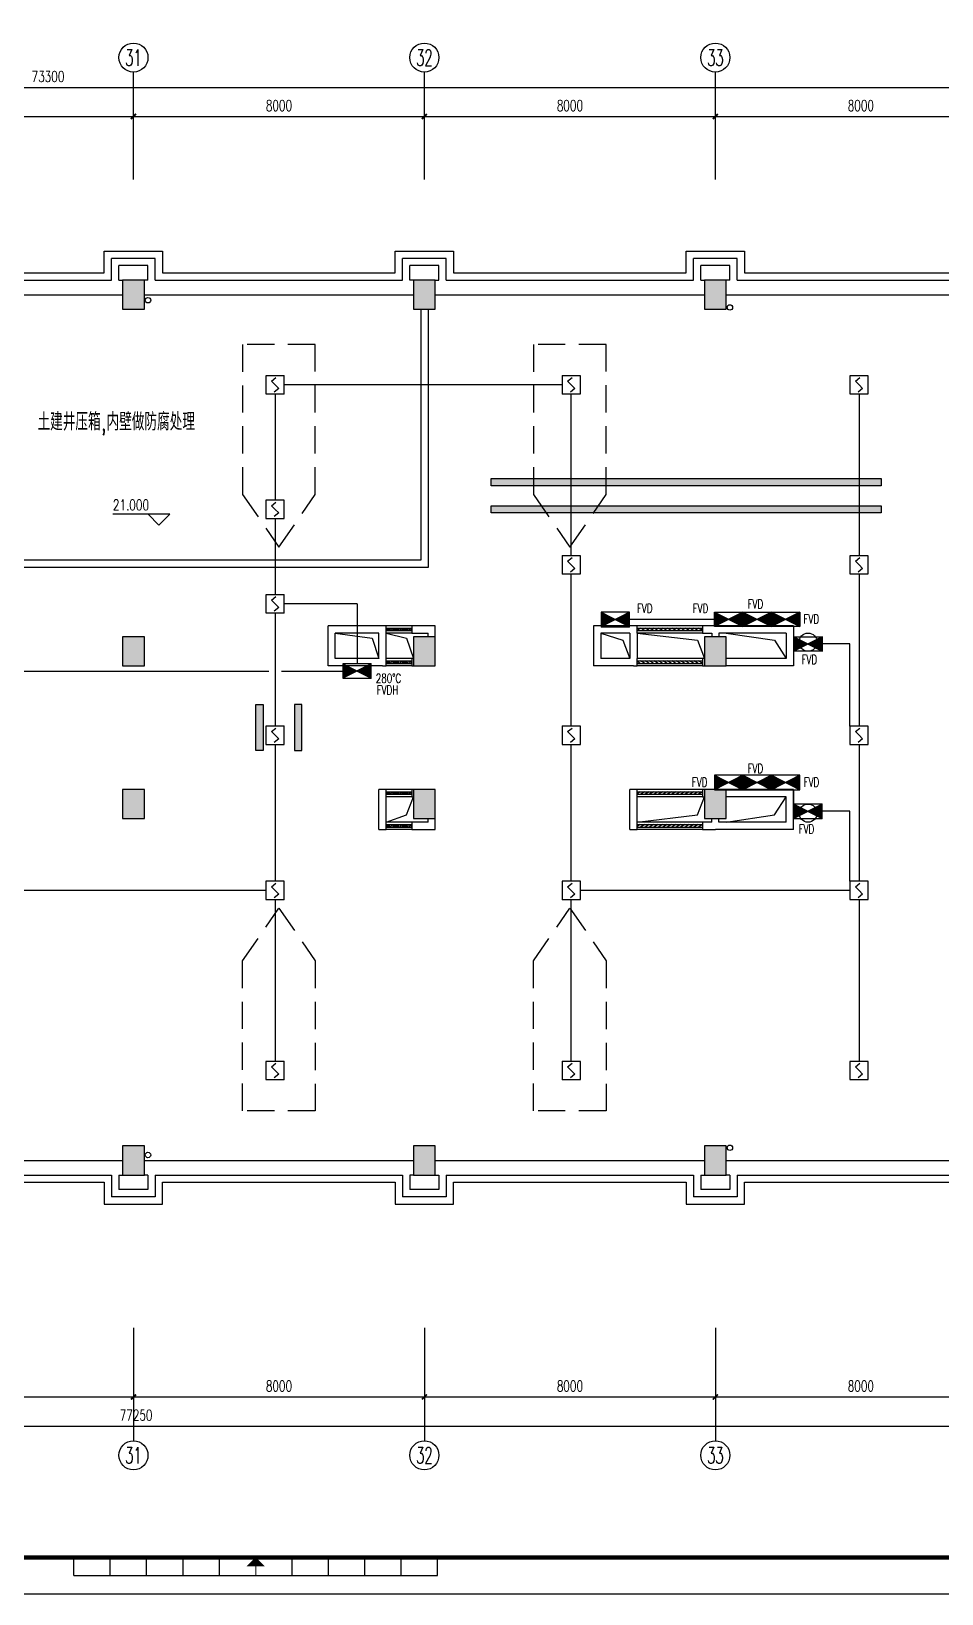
# Model space of a CAD drawing. Extents: x 190999 to 918899, y -200814 to 215286.
# Drawn here: x 482075 to 507110, y -96414 to -53460 of the extents above; entities that cross this region are included whole.
import ezdxf
from ezdxf.enums import TextEntityAlignment as Align

# ---------------------------------------------------------------- set-up
doc = ezdxf.new("R2010")
doc.units = 0
doc.header["$LTSCALE"] = 1000
doc.header["$MEASUREMENT"] = 0
doc.linetypes.add('HIDDEN', pattern=[0.375, 0.25, -0.125])
doc.layers.get('Defpoints').update_dxf_attribs({"color": 1})
for name, color, linetype in [('00-EQUIP', 3, 'Continuous'), ('00-WIRE-4', 6, 'Continuous'), ('A-卫生间', 250, 'Continuous'), ('A-墙线', 2, 'Continuous'), ('A-外包装修', 250, 'Continuous'), ('AXIS', 3, 'Continuous'), ('AXIS_TEXT', 7, 'Continuous'), ('COLUMN', 2, 'Continuous'), ('DIM_ELEV', 3, 'Continuous'), ('PUB_HATCH', 250, 'Continuous'), ('PUB_TEXT', 7, 'Continuous'), ('WALL', 2, 'Continuous'), ('WINDOW', 177, 'Continuous'), ('图框', 189, 'Continuous'), ('房间名称', 7, 'Continuous'), ('暖通-风-说明', 3, 'Continuous'), ('洞口线', 165, 'Continuous'), ('看线1', 7, 'Continuous'), ('雨水管', 151, 'Continuous')]:
    doc.layers.add(name, color=color, linetype=linetype)
doc.styles.add('_TCH_AXIS', font='COMPLEX', dxfattribs={"bigfont": 'GBCBIG'})
doc.styles.add('_TCH_DIM', font='SIMPLEX', dxfattribs={"bigfont": 'GBCBIG'})
doc.styles.add('COMPLEX', font='COMPLEX')
doc.styles.add('DIM_FONT', font='SIMPLEX', dxfattribs={"width": 0.7, "bigfont": 'GBCBIG'})
doc.styles.add('HZ-ZGBZ', font='romanc.shx', dxfattribs={"width": 0.65})
doc.styles.get("Standard").update_dxf_attribs({"font": 'simhei.ttf'})
doc.styles.add('XXK', font='romans.shx', dxfattribs={"width": 0.75, "bigfont": 'hzf.shx'})
doc.linetypes.add('4INE', pattern='A,1,-0.15,["4",XXK,S=0.3,R=0,X=-0.1,Y=-0.1],-0.25', length=1.4)
doc.dimstyles.new('DIMN', dxfattribs={"dimtxt": 300, "dimasz": 100, "dimexe": 250, "dimexo": 300, "dimgap": 150, "dimtad": 1, "dimdec": 0, "dimzin": 0, "dimdsep": 46, "dimtxsty": 'DIM_FONT', "dimblk": 'ARCHTICK', "dimcen": 0.09, "dimclrt": 7, "dimazin": 2, "dimtfac": 1, "dimtdec": 0, "dimtix": 1, "dimtmove": 2, "dimatfit": 3, "dimfxl": 0, "dimtolj": 1, "dimtzin": 0, "dimarcsym": 0})

# ---------------------------------------------------------------- blocks, each defined once
blk = doc.blocks.new('TJAD_TK_A0')
at = {"layer": '图框'}
for p, q in [((1517.5, -436.65), (1517.5, -431.65)), ((1527.5, -436.65), (1527.5, -431.65)), ((1537.5, -436.65), (1537.5, -431.65)), ((1547.5, -436.65), (1547.5, -431.65)), ((1557.5, -436.65), (1557.5, -431.65)), ((1577.5, -436.65), (1577.5, -431.65)), ((1587.5, -436.65), (1587.5, -431.65)), ((1597.5, -436.65), (1597.5, -431.65)), ((1607.5, -436.65), (1607.5, -431.65)), ((1617.5, -436.65), (1617.5, -431.65)), ((1517.5, -436.65), (1617.5, -436.65)), ((973, -441.7), (2162, -441.7))]:
    blk.add_line(p, q, dxfattribs=at)
at = {"layer": '图框', "const_width": 1.2}
blk.add_lwpolyline([(2152, -431.7), (2152, 389.3), (998, 389.3), (998, -431.7)], close=True, dxfattribs=at)
at = {"layer": '图框', "const_width": 0.3}
blk.add_lwpolyline([(1567.5, -434.15), (1567.5, -436.65)], dxfattribs=at)
at = {"layer": '图框'}
blk.add_solid([(1570, -434.15), (1565, -434.15), (1567.5, -431.65)], dxfattribs=at)
blk = doc.blocks.new('_ArchTick')
at = {"const_width": 0.5}
blk.add_lwpolyline([(-0.7, -0.7), (0.7, 0.7)], dxfattribs=at)
blk = doc.blocks.new('*D1601')
at = {"layer": 'AXIS', "color": 0, "lineweight": -2}
for p, q in [((500885, -89404), (500885, -91254)), ((508885, -89404), (508885, -91254)), ((500885, -91004), (508885, -91004))]:
    blk.add_line(p, q, dxfattribs=at)
at = {"layer": 'Defpoints', "color": 0}
for p in [(500885, -89104), (508885, -89104), (508885, -91004)]:
    blk.add_point(p, dxfattribs=at)
at = {"layer": 'AXIS', "color": 0, "lineweight": -2, "xscale": 100, "yscale": 100, "zscale": 100, "rotation": 180}
blk.add_blockref('_ArchTick', (500885, -91004), dxfattribs=at)
at = {"layer": 'AXIS', "color": 0, "lineweight": -2, "xscale": 100, "yscale": 100, "zscale": 100}
blk.add_blockref('_ArchTick', (508885, -91004), dxfattribs=at)
at = {"layer": 'AXIS', "color": 7, "insert": (504885, -90704), "char_height": 300, "attachment_point": 5, "style": 'DIM_FONT'}
blk.add_mtext('\\A1;8000', dxfattribs=at)
blk = doc.blocks.new('*D1602')
at = {"layer": 'AXIS', "color": 0, "lineweight": -2}
for p, q in [((492885, -89404), (492885, -91254)), ((500885, -89404), (500885, -91254)), ((492885, -91004), (500885, -91004))]:
    blk.add_line(p, q, dxfattribs=at)
at = {"layer": 'Defpoints', "color": 0}
for p in [(492885, -89104), (500885, -89104), (500885, -91004)]:
    blk.add_point(p, dxfattribs=at)
at = {"layer": 'AXIS', "color": 0, "lineweight": -2, "xscale": 100, "yscale": 100, "zscale": 100, "rotation": 180}
blk.add_blockref('_ArchTick', (492885, -91004), dxfattribs=at)
at = {"layer": 'AXIS', "color": 0, "lineweight": -2, "xscale": 100, "yscale": 100, "zscale": 100}
blk.add_blockref('_ArchTick', (500885, -91004), dxfattribs=at)
at = {"layer": 'AXIS', "color": 7, "insert": (496885, -90704), "char_height": 300, "attachment_point": 5, "style": 'DIM_FONT'}
blk.add_mtext('\\A1;8000', dxfattribs=at)
blk = doc.blocks.new('*D1603')
at = {"layer": 'AXIS', "color": 0, "lineweight": -2}
for p, q in [((484885, -89404), (484885, -91254)), ((492885, -89404), (492885, -91254)), ((484885, -91004), (492885, -91004))]:
    blk.add_line(p, q, dxfattribs=at)
at = {"layer": 'Defpoints', "color": 0}
for p in [(484885, -89104), (492885, -89104), (492885, -91004)]:
    blk.add_point(p, dxfattribs=at)
at = {"layer": 'AXIS', "color": 0, "lineweight": -2, "xscale": 100, "yscale": 100, "zscale": 100, "rotation": 180}
blk.add_blockref('_ArchTick', (484885, -91004), dxfattribs=at)
at = {"layer": 'AXIS', "color": 0, "lineweight": -2, "xscale": 100, "yscale": 100, "zscale": 100}
blk.add_blockref('_ArchTick', (492885, -91004), dxfattribs=at)
at = {"layer": 'AXIS', "color": 7, "insert": (488885, -90704), "char_height": 300, "attachment_point": 5, "style": 'DIM_FONT'}
blk.add_mtext('\\A1;8000', dxfattribs=at)
blk = doc.blocks.new('*D1604')
at = {"layer": 'AXIS', "color": 0, "lineweight": -2}
for p, q in [((476885, -89404), (476885, -91254)), ((484885, -89404), (484885, -91254)), ((476885, -91004), (484885, -91004))]:
    blk.add_line(p, q, dxfattribs=at)
at = {"layer": 'Defpoints', "color": 0}
for p in [(476885, -89104), (484885, -89104), (484885, -91004)]:
    blk.add_point(p, dxfattribs=at)
at = {"layer": 'AXIS', "color": 0, "lineweight": -2, "xscale": 100, "yscale": 100, "zscale": 100, "rotation": 180}
blk.add_blockref('_ArchTick', (476885, -91004), dxfattribs=at)
at = {"layer": 'AXIS', "color": 0, "lineweight": -2, "xscale": 100, "yscale": 100, "zscale": 100}
blk.add_blockref('_ArchTick', (484885, -91004), dxfattribs=at)
at = {"layer": 'AXIS', "color": 7, "insert": (480885, -90704), "char_height": 300, "attachment_point": 5, "style": 'DIM_FONT'}
blk.add_mtext('\\A1;8000', dxfattribs=at)
blk = doc.blocks.new('*D1610')
at = {"layer": 'AXIS', "color": 0, "lineweight": -2}
for p, q in [((446335, -89404), (446335, -92054)), ((523584, -89404), (523584, -92054)), ((446335, -91804), (523584, -91804))]:
    blk.add_line(p, q, dxfattribs=at)
at = {"layer": 'Defpoints', "color": 0}
for p in [(446335, -89104), (523584, -89104), (523584, -91804)]:
    blk.add_point(p, dxfattribs=at)
at = {"layer": 'AXIS', "color": 0, "lineweight": -2, "xscale": 100, "yscale": 100, "zscale": 100, "rotation": 180}
blk.add_blockref('_ArchTick', (446335, -91804), dxfattribs=at)
at = {"layer": 'AXIS', "color": 0, "lineweight": -2, "xscale": 100, "yscale": 100, "zscale": 100}
blk.add_blockref('_ArchTick', (523584, -91804), dxfattribs=at)
at = {"layer": 'AXIS', "color": 7, "insert": (484959, -91504), "char_height": 300, "attachment_point": 5, "style": 'DIM_FONT'}
blk.add_mtext('\\A1;77250', dxfattribs=at)
blk = doc.blocks.new('*D1617')
at = {"layer": 'AXIS', "color": 0, "lineweight": -2}
for p, q in [((500885, -57204), (500885, -55554)), ((500885, -55804), (508885, -55804)), ((508885, -57204), (508885, -55554))]:
    blk.add_line(p, q, dxfattribs=at)
at = {"layer": 'Defpoints', "color": 0}
for p in [(508885, -55804), (500885, -57504), (508885, -57504)]:
    blk.add_point(p, dxfattribs=at)
at = {"layer": 'AXIS', "color": 0, "lineweight": -2, "xscale": 100, "yscale": 100, "zscale": 100, "rotation": 180}
blk.add_blockref('_ArchTick', (500885, -55804), dxfattribs=at)
at = {"layer": 'AXIS', "color": 0, "lineweight": -2, "xscale": 100, "yscale": 100, "zscale": 100}
blk.add_blockref('_ArchTick', (508885, -55804), dxfattribs=at)
at = {"layer": 'AXIS', "color": 7, "insert": (504885, -55504), "char_height": 300, "attachment_point": 5, "style": 'DIM_FONT'}
blk.add_mtext('\\A1;8000', dxfattribs=at)
blk = doc.blocks.new('*D1618')
at = {"layer": 'AXIS', "color": 0, "lineweight": -2}
for p, q in [((492885, -57204), (492885, -55554)), ((492885, -55804), (500885, -55804)), ((500885, -57204), (500885, -55554))]:
    blk.add_line(p, q, dxfattribs=at)
at = {"layer": 'Defpoints', "color": 0}
for p in [(500885, -55804), (492885, -57504), (500885, -57504)]:
    blk.add_point(p, dxfattribs=at)
at = {"layer": 'AXIS', "color": 0, "lineweight": -2, "xscale": 100, "yscale": 100, "zscale": 100, "rotation": 180}
blk.add_blockref('_ArchTick', (492885, -55804), dxfattribs=at)
at = {"layer": 'AXIS', "color": 0, "lineweight": -2, "xscale": 100, "yscale": 100, "zscale": 100}
blk.add_blockref('_ArchTick', (500885, -55804), dxfattribs=at)
at = {"layer": 'AXIS', "color": 7, "insert": (496885, -55504), "char_height": 300, "attachment_point": 5, "style": 'DIM_FONT'}
blk.add_mtext('\\A1;8000', dxfattribs=at)
blk = doc.blocks.new('*D1619')
at = {"layer": 'AXIS', "color": 0, "lineweight": -2}
for p, q in [((484885, -57204), (484885, -55554)), ((484885, -55804), (492885, -55804)), ((492885, -57204), (492885, -55554))]:
    blk.add_line(p, q, dxfattribs=at)
at = {"layer": 'Defpoints', "color": 0}
for p in [(492885, -55804), (484885, -57504), (492885, -57504)]:
    blk.add_point(p, dxfattribs=at)
at = {"layer": 'AXIS', "color": 0, "lineweight": -2, "xscale": 100, "yscale": 100, "zscale": 100, "rotation": 180}
blk.add_blockref('_ArchTick', (484885, -55804), dxfattribs=at)
at = {"layer": 'AXIS', "color": 0, "lineweight": -2, "xscale": 100, "yscale": 100, "zscale": 100}
blk.add_blockref('_ArchTick', (492885, -55804), dxfattribs=at)
at = {"layer": 'AXIS', "color": 7, "insert": (488885, -55504), "char_height": 300, "attachment_point": 5, "style": 'DIM_FONT'}
blk.add_mtext('\\A1;8000', dxfattribs=at)
blk = doc.blocks.new('*D1620')
at = {"layer": 'AXIS', "color": 0, "lineweight": -2}
for p, q in [((476885, -57204), (476885, -55554)), ((476885, -55804), (484885, -55804)), ((484885, -57204), (484885, -55554))]:
    blk.add_line(p, q, dxfattribs=at)
at = {"layer": 'Defpoints', "color": 0}
for p in [(484885, -55804), (476885, -57504), (484885, -57504)]:
    blk.add_point(p, dxfattribs=at)
at = {"layer": 'AXIS', "color": 0, "lineweight": -2, "xscale": 100, "yscale": 100, "zscale": 100, "rotation": 180}
blk.add_blockref('_ArchTick', (476885, -55804), dxfattribs=at)
at = {"layer": 'AXIS', "color": 0, "lineweight": -2, "xscale": 100, "yscale": 100, "zscale": 100}
blk.add_blockref('_ArchTick', (484885, -55804), dxfattribs=at)
at = {"layer": 'AXIS', "color": 7, "insert": (480885, -55504), "char_height": 300, "attachment_point": 5, "style": 'DIM_FONT'}
blk.add_mtext('\\A1;8000', dxfattribs=at)
blk = doc.blocks.new('*D1626')
at = {"layer": 'AXIS', "color": 0, "lineweight": -2}
for p, q in [((445885, -57204), (445885, -54754)), ((519185, -57204), (519185, -54754)), ((445885, -55004), (519185, -55004))]:
    blk.add_line(p, q, dxfattribs=at)
at = {"layer": 'Defpoints', "color": 0}
for p in [(519185, -55004), (445885, -57504), (519185, -57504)]:
    blk.add_point(p, dxfattribs=at)
at = {"layer": 'AXIS', "color": 0, "lineweight": -2, "xscale": 100, "yscale": 100, "zscale": 100, "rotation": 180}
blk.add_blockref('_ArchTick', (445885, -55004), dxfattribs=at)
at = {"layer": 'AXIS', "color": 0, "lineweight": -2, "xscale": 100, "yscale": 100, "zscale": 100}
blk.add_blockref('_ArchTick', (519185, -55004), dxfattribs=at)
at = {"layer": 'AXIS', "color": 7, "insert": (482535, -54704), "char_height": 300, "attachment_point": 5, "style": 'DIM_FONT'}
blk.add_mtext('\\A1;73300', dxfattribs=at)
blk = doc.blocks.new('_AXISO')
blk.add_circle((0, 0), 0.5)
at = {"layer": 'AXIS_TEXT', "style": 'COMPLEX', "width": 1.041667}
blk.add_attdef('A', text='', height=0.56, dxfattribs=at).set_placement((-0.25, -0.28), (0.25, -0.28), align=Align.FIT)
blk = doc.blocks.new('$WINLIB2D$00000039')
at = {"color": 0}
for p, q in [((0.5, 0.5), (-0.5, 0.5)), ((-0.5, 0.167), (0.5, 0.167)), ((-0.452, -0.167), (-0.5, 0.084)), ((-0.384, -0.167), (-0.448, 0.167)), ((-0.316, -0.167), (-0.38, 0.167)), ((-0.248, -0.167), (-0.312, 0.167)), ((-0.18, -0.167), (-0.244, 0.167)), ((-0.112, -0.167), (-0.176, 0.167)), ((-0.044, -0.167), (-0.108, 0.167)), ((0.024, -0.167), (-0.04, 0.167)), ((0.092, -0.167), (0.028, 0.167)), ((0.16, -0.167), (0.096, 0.167)), ((0.228, -0.167), (0.164, 0.167)), ((0.296, -0.167), (0.232, 0.167)), ((0.364, -0.167), (0.3, 0.167)), ((0.432, -0.167), (0.368, 0.167)), ((0.5, -0.167), (0.436, 0.167)), ((-0.5, -0.167), (0.5, -0.167)), ((0.5, -0.5), (-0.5, -0.5))]:
    blk.add_line(p, q, dxfattribs=at)
blk = doc.blocks.new('_LINKPT1')
at = {"color": 0}
blk.add_line((0, 0), (0, 0), dxfattribs=at)
blk = doc.blocks.new('6H2KALM6')
for p, q in [((-0.78, 0.4), (0.78, -0.4)), ((0.78, 0.4), (-0.78, -0.4)), ((0.78, 0.4), (-0.78, 0.4)), ((-0.78, 0.4), (-0.78, -0.4)), ((0.78, -0.4), (0.78, 0.4)), ((-0.78, -0.4), (0.78, -0.4))]:
    blk.add_line(p, q)
at = {"const_width": 0.04}
blk.add_lwpolyline([(-0.78, 0.4), (-0.78, -0.4), (0.78, -0.4), (0.78, 0.4)], close=True, dxfattribs=at)
for points in [[(-0.78, 0.4), (0, 0), (-0.78, -0.4)], [(0.78, 0.4), (0, 0), (0.78, -0.4)]]:
    blk.add_solid(points)
at = {"xscale": 0.002, "yscale": 0.002, "zscale": 0.002}
for p in [(-0.78, 0), (0, 0.4), (0.78, 0), (0, -0.4)]:
    blk.add_blockref('_LINKPT1', p, dxfattribs=at)
at = {"flags": 9}
blk.add_attdef('A', (0, 0), '', height=0.00002, dxfattribs=at)
blk = doc.blocks.new('3S1KCGW2')
for p, q in [((0.5, 0.5), (-0.5, 0.5)), ((-0.5, 0.5), (-0.5, -0.5)), ((-0.2, 0.2), (0.05, 0.4)), ((0, 0), (-0.2, 0.2)), ((0, 0), (0.2, -0.2)), ((0.5, -0.5), (0.5, 0.5)), ((-0.5, -0.5), (0.5, -0.5)), ((0.2, -0.2), (-0.05, -0.4))]:
    blk.add_line(p, q)
at = {"const_width": 0.04, "flags": 128}
blk.add_lwpolyline([(-0.5, -0.5), (-0.5, 0.5), (0.5, 0.5), (0.5, -0.5)], close=True, dxfattribs=at)
at = {"xscale": 0.002, "yscale": 0.002, "zscale": 0.002}
for p in [(-0.5, 0), (0, 0.5), (0.5, 0), (0, -0.5)]:
    blk.add_blockref('_LINKPT1', p, dxfattribs=at)
at = {"flags": 9}
blk.add_attdef('A', (0, 0), '', height=0.00002, dxfattribs=at)

msp = doc.modelspace()

# ---------------------------------------------------------------- hatches: boundary and pattern name
at = {"layer": 'PUB_HATCH'}
for points in [[(484584.6, -60303.6), (484584.6, -61103.6), (485184.6, -61103.6), (485184.6, -60303.6)], [(492584.6, -60303.6), (492584.6, -61103.6), (493184.6, -61103.6), (493184.6, -60303.6)], [(500584.6, -60303.6), (500584.6, -61103.6), (501184.6, -61103.6), (501184.6, -60303.6)], [(484584.6, -70103.6), (484584.6, -70903.6), (485184.6, -70903.6), (485184.6, -70103.6)], [(492584.6, -70103.6), (492584.6, -70903.6), (493184.6, -70903.6), (493184.6, -70103.6)], [(500584.6, -70103.6), (500584.6, -70903.6), (501184.6, -70903.6), (501184.6, -70103.6)], [(484584.6, -74303.6), (484584.6, -75103.6), (485184.6, -75103.6), (485184.6, -74303.6)], [(492584.6, -74303.6), (492584.6, -75103.6), (493184.6, -75103.6), (493184.6, -74303.6)], [(500584.6, -74303.6), (500584.6, -75103.6), (501184.6, -75103.6), (501184.6, -74303.6)], [(484584.6, -84103.6), (484584.6, -84903.6), (485184.6, -84903.6), (485184.6, -84103.6)], [(492584.6, -84103.6), (492584.6, -84903.6), (493184.6, -84903.6), (493184.6, -84103.6)], [(500584.6, -84103.6), (500584.6, -84903.6), (501184.6, -84903.6), (501184.6, -84103.6)]]:
    msp.add_hatch(color=256, dxfattribs=at).paths.add_polyline_path(points)
h = msp.add_hatch(color=256, dxfattribs=at)
h.paths.add_polyline_path([(505444.6, -65953.6), (494724.6, -65953.6), (494724.6, -65753.6), (505444.6, -65753.6)])
h.paths.add_polyline_path([(505444.6, -66703.6), (494724.6, -66703.6), (494724.6, -66503.6), (505444.6, -66503.6)])
h.paths.add_polyline_path([(489514.6, -71971.1), (489314.6, -71971.1), (489314.6, -73231.1), (489514.6, -73231.1)])
h.paths.add_polyline_path([(488254.6, -71971.1), (488454.6, -71971.1), (488454.6, -73231.1), (488254.6, -73231.1)])
h.paths.add_polyline_path([(475394.6, -65953.6), (473574.6, -65953.6), (473574.6, -65753.6), (475394.6, -65753.6)])
h.paths.add_polyline_path([(475394.6, -66703.6), (473574.6, -66703.6), (473574.6, -66503.6), (475394.6, -66503.6)])
h.paths.add_polyline_path([(465514.6, -65443.6), (465314.6, -65443.6), (465314.6, -66703.6), (465514.6, -66703.6)])
h.paths.add_polyline_path([(464254.6, -65443.6), (464454.6, -65443.6), (464454.6, -66703.6), (464254.6, -66703.6)])

# ---------------------------------------------------------------- linework, layer by layer
at = {"layer": '00-WIRE-4'}
for p, q in [((488778.6, -63428.6), (488778.6, -66353.4)), ((496673.1, -63178.6), (489028.6, -63178.6)), ((496923.1, -67878.6), (496923.1, -63428.6)), ((504834.6, -63428.6), (504834.6, -67878.6)), ((488778.6, -66853.4), (488778.6, -68952.5)), ((496923.1, -72564.1), (496923.1, -68378.6)), ((504834.6, -68378.6), (504834.6, -72564.1)), ((488778.6, -69452.5), (488778.6, -72564.1)), ((491034.6, -69202.5), (489028.6, -69202.5)), ((491034.6, -69202.5), (491034.6, -70848)), ((500864.6, -69627.2), (498524.6, -69633.3)), ((503044.6, -70103.6), (503044.6, -69827.2)), ((504584.6, -70303.6), (503824.6, -70303.6)), ((504584.6, -72564.1), (504584.6, -70303.6)), ((488778.6, -73064.1), (488778.6, -76828.6)), ((496923.1, -76828.6), (496923.1, -73064.1)), ((504834.6, -73064.1), (504834.6, -76828.6)), ((503044.6, -74703.6), (503044.6, -74312.5)), ((504584.6, -74903.6), (503824.6, -74903.6)), ((504584.6, -76828.6), (504584.6, -74903.6)), ((488528.6, -77078.6), (481014.6, -77078.6)), ((504584.6, -77078.6), (497173.1, -77078.6)), ((488778.6, -77328.6), (488778.6, -81778.6)), ((496923.1, -81778.6), (496923.1, -77328.6)), ((504834.6, -77328.6), (504834.6, -81778.6))]:
    msp.add_line(p, q, dxfattribs=at)
at = {"layer": '00-WIRE-4', "linetype": '4INE'}
for p, q in [((480939.6, -71048), (488603.6, -71048)), ((488953.6, -71048), (490644.6, -71048))]:
    msp.add_line(p, q, dxfattribs=at)
at = {"layer": 'A-卫生间', "linetype": 'HIDDEN', "ltscale": 3}
for points in [[(488884.6, -67642.1), (489884.6, -66190.9), (489884.6, -62069.9), (487884.6, -62069.9), (487884.6, -66190.9)], [(496884.6, -67642.1), (497884.6, -66190.9), (497884.6, -62069.9), (495884.6, -62069.9), (495884.6, -66190.9)], [(488884.6, -77565.1), (489884.6, -79016.4), (489884.6, -83137.3), (487884.6, -83137.3), (487884.6, -79016.4)], [(496884.6, -77565.1), (497884.6, -79016.4), (497884.6, -83137.3), (495884.6, -83137.3), (495884.6, -79016.4)]]:
    msp.add_lwpolyline(points, close=True, dxfattribs=at)
at = {"layer": 'A-墙线'}
for p, q in [((485484.6, -59703.6), (484284.6, -59703.6)), ((484284.6, -60303.6), (484284.6, -59703.6)), ((485484.6, -60303.6), (485484.6, -59703.6)), ((493484.6, -59703.6), (492284.6, -59703.6)), ((492284.6, -60303.6), (492284.6, -59703.6)), ((493484.6, -60303.6), (493484.6, -59703.6)), ((501484.6, -59703.6), (500284.6, -59703.6)), ((500284.6, -60303.6), (500284.6, -59703.6)), ((501484.6, -60303.6), (501484.6, -59703.6)), ((485284.6, -59903.6), (484484.6, -59903.6)), ((484484.6, -60303.6), (484484.6, -59903.6)), ((485284.6, -60303.6), (485284.6, -59903.6)), ((493284.6, -59903.6), (492484.6, -59903.6)), ((492484.6, -60303.6), (492484.6, -59903.6)), ((493284.6, -60303.6), (493284.6, -59903.6)), ((501284.6, -59903.6), (500484.6, -59903.6)), ((500484.6, -60303.6), (500484.6, -59903.6)), ((501284.6, -60303.6), (501284.6, -59903.6)), ((477484.6, -60303.6), (484284.6, -60303.6)), ((484484.6, -60303.6), (484584.6, -60303.6)), ((485284.6, -60303.6), (485184.6, -60303.6)), ((485484.6, -60303.6), (492284.6, -60303.6)), ((492584.6, -60303.6), (492484.6, -60303.6)), ((493184.6, -60303.6), (493284.6, -60303.6)), ((493484.6, -60303.6), (500284.6, -60303.6)), ((500484.6, -60303.6), (500584.6, -60303.6)), ((501284.6, -60303.6), (501184.6, -60303.6)), ((501484.6, -60303.6), (508584.6, -60303.6)), ((477184.6, -60703.6), (484584.6, -60703.6)), ((485184.6, -60703.6), (492584.6, -60703.6)), ((493184.6, -60703.6), (500584.6, -60703.6)), ((501184.6, -60703.6), (508584.6, -60703.6)), ((492784.6, -61103.6), (492784.6, -68003.6)), ((492984.6, -61103.6), (492984.6, -68203.6)), ((492984.6, -68203.6), (476784.6, -68203.6)), ((492784.6, -68003.6), (476984.6, -68003.6)), ((477184.6, -84503.6), (484584.6, -84503.6)), ((485184.6, -84503.6), (492584.6, -84503.6)), ((493184.6, -84503.6), (500584.6, -84503.6)), ((501184.6, -84503.6), (508584.6, -84503.6)), ((477484.6, -84903.6), (484284.6, -84903.6)), ((484284.6, -84903.6), (484284.6, -85503.6)), ((484484.6, -84903.6), (484584.6, -84903.6)), ((484484.6, -84903.6), (484484.6, -85303.6)), ((485284.6, -84903.6), (485184.6, -84903.6)), ((485284.6, -84903.6), (485284.6, -85303.6)), ((485484.6, -84903.6), (492284.6, -84903.6)), ((485484.6, -84903.6), (485484.6, -85503.6)), ((492284.6, -84903.6), (492284.6, -85503.6)), ((492584.6, -84903.6), (492484.6, -84903.6)), ((492484.6, -84903.6), (492484.6, -85303.6)), ((493184.6, -84903.6), (493284.6, -84903.6)), ((493284.6, -84903.6), (493284.6, -85303.6)), ((493484.6, -84903.6), (500284.6, -84903.6)), ((493484.6, -84903.6), (493484.6, -85503.6)), ((500284.6, -84903.6), (500284.6, -85503.6)), ((500484.6, -84903.6), (500584.6, -84903.6)), ((500484.6, -84903.6), (500484.6, -85303.6)), ((501284.6, -84903.6), (501184.6, -84903.6)), ((501284.6, -84903.6), (501284.6, -85303.6)), ((501484.6, -84903.6), (508284.6, -84903.6)), ((501484.6, -84903.6), (501484.6, -85503.6)), ((485284.6, -85303.6), (484484.6, -85303.6)), ((493284.6, -85303.6), (492484.6, -85303.6)), ((501284.6, -85303.6), (500484.6, -85303.6)), ((485484.6, -85503.6), (484284.6, -85503.6)), ((493484.6, -85503.6), (492284.6, -85503.6)), ((501484.6, -85503.6), (500284.6, -85503.6))]:
    msp.add_line(p, q, dxfattribs=at)
at = {"layer": 'A-外包装修'}
for points in [[(477684.6, -60103.6), (484084.6, -60103.6), (484084.6, -59503.6), (485684.6, -59503.6), (485684.6, -60103.6), (492084.6, -60103.6), (492084.6, -59503.6), (493684.6, -59503.6), (493684.6, -60103.6), (500084.6, -60103.6), (500084.6, -59503.6), (501684.6, -59503.6), (501684.6, -60103.6), (508083.9, -60103.6)], [(477684.6, -85103.6), (484084.6, -85103.6), (484084.6, -85703.6), (485684.6, -85703.6), (485684.6, -85103.6), (492084.6, -85103.6), (492084.6, -85703.6), (493684.6, -85703.6), (493684.6, -85103.6), (500084.6, -85103.6), (500084.6, -85703.6), (501684.6, -85703.6), (501684.6, -85103.6), (508084.6, -85103.6)]]:
    msp.add_lwpolyline(points, dxfattribs=at)
at = {"layer": 'AXIS'}
for p, q in [((484884.6, -57533.6), (484884.6, -54584.5)), ((492884.6, -57533.6), (492884.6, -54584.5)), ((500884.6, -57533.6), (500884.6, -54584.5)), ((484884.6, -89103.6), (484884.6, -92207.3)), ((492884.6, -89103.6), (492884.6, -92207.3)), ((500884.6, -89103.6), (500884.6, -92207.3))]:
    msp.add_line(p, q, dxfattribs=at)
at = {"layer": 'COLUMN'}
for p, q in [((484584.6, -60303.6), (484584.6, -61103.6)), ((485184.6, -60303.6), (484584.6, -60303.6)), ((485184.6, -61103.6), (485184.6, -60303.6)), ((492584.6, -60303.6), (492584.6, -61103.6)), ((493184.6, -60303.6), (492584.6, -60303.6)), ((493184.6, -61103.6), (493184.6, -60303.6)), ((500584.6, -60303.6), (500584.6, -61103.6)), ((501184.6, -60303.6), (500584.6, -60303.6)), ((501184.6, -61103.6), (501184.6, -60303.6)), ((484584.6, -61103.6), (485184.6, -61103.6)), ((492584.6, -61103.6), (493184.6, -61103.6)), ((500584.6, -61103.6), (501184.6, -61103.6)), ((484584.6, -70103.6), (484584.6, -70903.6)), ((485184.6, -70103.6), (484584.6, -70103.6)), ((485184.6, -70903.6), (485184.6, -70103.6)), ((492584.6, -70103.6), (492584.6, -70903.6)), ((493184.6, -70103.6), (492584.6, -70103.6)), ((493184.6, -70903.6), (493184.6, -70103.6)), ((500584.6, -70103.6), (500584.6, -70903.6)), ((501184.6, -70103.6), (500584.6, -70103.6)), ((501184.6, -70903.6), (501184.6, -70103.6)), ((484584.6, -70903.6), (485184.6, -70903.6)), ((492584.6, -70903.6), (493184.6, -70903.6)), ((500584.6, -70903.6), (501184.6, -70903.6)), ((484584.6, -74303.6), (484584.6, -75103.6)), ((485184.6, -74303.6), (484584.6, -74303.6)), ((485184.6, -75103.6), (485184.6, -74303.6)), ((492584.6, -74303.6), (492584.6, -75103.6)), ((493184.6, -74303.6), (492584.6, -74303.6)), ((493184.6, -75103.6), (493184.6, -74303.6)), ((500584.6, -74303.6), (500584.6, -75103.6)), ((501184.6, -74303.6), (500584.6, -74303.6)), ((501184.6, -75103.6), (501184.6, -74303.6)), ((484584.6, -75103.6), (485184.6, -75103.6)), ((492584.6, -75103.6), (493184.6, -75103.6)), ((500584.6, -75103.6), (501184.6, -75103.6)), ((484584.6, -84103.6), (484584.6, -84903.6)), ((485184.6, -84103.6), (484584.6, -84103.6)), ((485184.6, -84903.6), (485184.6, -84103.6)), ((492584.6, -84103.6), (492584.6, -84903.6)), ((493184.6, -84103.6), (492584.6, -84103.6)), ((493184.6, -84903.6), (493184.6, -84103.6)), ((500584.6, -84103.6), (500584.6, -84903.6)), ((501184.6, -84103.6), (500584.6, -84103.6)), ((501184.6, -84903.6), (501184.6, -84103.6)), ((484584.6, -84903.6), (485184.6, -84903.6)), ((492584.6, -84903.6), (493184.6, -84903.6)), ((500584.6, -84903.6), (501184.6, -84903.6))]:
    msp.add_line(p, q, dxfattribs=at)
at = {"layer": 'DIM_ELEV'}
for p, q in [((485887.3, -66735.1), (484322.3, -66735.1)), ((485587.3, -67035.1), (485287.3, -66735.1)), ((485587.3, -67035.1), (485887.3, -66735.1))]:
    msp.add_line(p, q, dxfattribs=at)
at = {"layer": 'WALL'}
for p, q in [((490235.7, -70903.5), (490235.7, -69803.6)), ((491735.7, -69803.6), (490235.7, -69803.6)), ((490435.7, -70703.5), (490435.7, -70003.6)), ((491635.7, -70003.6), (490435.7, -70003.6)), ((491635.7, -70703.5), (491635.7, -70003.6)), ((491835.7, -69803.6), (491735.7, -69803.6)), ((491835.7, -70003.6), (491835.7, -69803.6)), ((491835.7, -70703.5), (491835.7, -70003.6)), ((493184.6, -69803.6), (492535.7, -69803.6)), ((492535.7, -69803.6), (492535.7, -70003.6)), ((492535.7, -70003.6), (492984.6, -70003.6)), ((492984.6, -70103.6), (492984.6, -70003.6)), ((493184.6, -70103.6), (493184.6, -69803.6)), ((497534.6, -69803.6), (497534.6, -70903.6)), ((498634.6, -69803.6), (497534.6, -69803.6)), ((497734.6, -70003.6), (497734.6, -70703.6)), ((498534.6, -70003.6), (497734.6, -70003.6)), ((498534.6, -70003.6), (498534.6, -70703.6)), ((498734.6, -69803.6), (498634.6, -69803.6)), ((498734.6, -70003.6), (498734.6, -69803.6)), ((498734.6, -70003.6), (498734.6, -70703.6)), ((500884.6, -69803.6), (500534.6, -69803.6)), ((500534.6, -69803.6), (500534.6, -70003.6)), ((500534.6, -70003.6), (500784.6, -70003.6)), ((500784.6, -70003.6), (500784.6, -70103.6)), ((503034.6, -69803.6), (500884.6, -69803.6)), ((502834.6, -70003.6), (500984.6, -70003.6)), ((500984.6, -70003.6), (500984.6, -70103.6)), ((502834.6, -70003.6), (502834.6, -70703.6)), ((503034.6, -69803.6), (503034.6, -70903.6)), ((491635.7, -70703.5), (490435.7, -70703.5)), ((491835.7, -70903.5), (491835.7, -70703.5)), ((492584.6, -70703.5), (492535.7, -70703.5)), ((492535.7, -70703.5), (492535.7, -70903.5)), ((498534.6, -70703.6), (497734.6, -70703.6)), ((498734.6, -70903.6), (498734.6, -70703.6)), ((500584.6, -70703.6), (500534.6, -70703.6)), ((500534.6, -70703.6), (500534.6, -70903.6)), ((502834.6, -70703.6), (501184.6, -70703.6)), ((491735.7, -70903.5), (490235.7, -70903.5)), ((491735.7, -70903.5), (491835.7, -70903.5)), ((492535.7, -70903.5), (492584.6, -70903.5)), ((498634.6, -70903.6), (497534.6, -70903.6)), ((498634.6, -70903.6), (498734.6, -70903.6)), ((500534.6, -70903.6), (500584.6, -70903.6)), ((503034.6, -70903.6), (501184.6, -70903.6)), ((491835.7, -74303.6), (491635.7, -74303.6)), ((491635.7, -75403.5), (491635.7, -74303.6)), ((491835.7, -74503.6), (491835.7, -74303.6)), ((492584.6, -74303.6), (492535.7, -74303.6)), ((492535.7, -74303.6), (492535.7, -74503.6)), ((498734.6, -74303.6), (498534.6, -74303.6)), ((498534.6, -75403.6), (498534.6, -74303.6)), ((498734.6, -74503.6), (498734.6, -74303.6)), ((500584.6, -74303.6), (500534.6, -74303.6)), ((500534.6, -74303.6), (500534.6, -74503.6)), ((503034.6, -74303.6), (501184.6, -74303.6)), ((503034.6, -75403.6), (503034.6, -74303.6)), ((491835.7, -75203.5), (491835.7, -74503.6)), ((492535.7, -74503.6), (492584.6, -74503.6)), ((498734.6, -75203.6), (498734.6, -74503.6)), ((500534.6, -74503.6), (500584.6, -74503.6)), ((502834.6, -74503.6), (501184.6, -74503.6)), ((502834.6, -75203.6), (502834.6, -74503.6)), ((492984.6, -75203.5), (492984.6, -75103.6)), ((493184.6, -75403.5), (493184.6, -75103.6)), ((500784.6, -75203.6), (500784.6, -75103.6)), ((500984.6, -75203.6), (500984.6, -75103.6)), ((491635.7, -75403.5), (491835.7, -75403.5)), ((491835.7, -75403.5), (491835.7, -75203.5)), ((492984.6, -75203.5), (492535.7, -75203.5)), ((492535.7, -75203.5), (492535.7, -75403.5)), ((492535.7, -75403.5), (493184.6, -75403.5)), ((498534.6, -75403.6), (498734.6, -75403.6)), ((498734.6, -75403.6), (498734.6, -75203.6)), ((500784.6, -75203.6), (500534.6, -75203.6)), ((500534.6, -75203.6), (500534.6, -75403.6)), ((500534.6, -75403.6), (500884.6, -75403.6)), ((503034.6, -75403.6), (500884.6, -75403.6)), ((502834.6, -75203.6), (500984.6, -75203.6))]:
    msp.add_line(p, q, dxfattribs=at)
at = {"layer": '洞口线'}
for points in [[(490435.7, -70003.6), (491445.2, -70143.2), (491635.7, -70703.5)], [(491835.7, -70003.6), (492394.1, -70143.2), (492584.6, -70703.5)], [(497734.6, -70003.6), (498344.1, -70202.1), (498534.6, -70703.6)], [(498734.6, -70003.6), (500394.1, -70202.1), (500584.6, -70703.6)], [(501184.6, -70003.6), (502512.4, -70202.1), (502834.6, -70703.6)], [(491835.7, -75203.5), (492394.1, -75005.1), (492584.6, -74503.6)], [(498734.6, -75203.6), (500394.1, -75005.1), (500584.6, -74503.6)], [(501184.6, -75203.6), (502512.4, -75005.1), (502834.6, -74503.6)]]:
    msp.add_lwpolyline(points, dxfattribs=at)
at = {"layer": '看线1'}
for points in [[(505444.6, -65953.6), (494724.6, -65953.6), (494724.6, -65753.6), (505444.6, -65753.6)], [(505444.6, -66703.6), (494724.6, -66703.6), (494724.6, -66503.6), (505444.6, -66503.6)], [(488254.6, -71971.1), (488454.6, -71971.1), (488454.6, -73231.1), (488254.6, -73231.1)], [(489514.6, -71971.1), (489314.6, -71971.1), (489314.6, -73231.1), (489514.6, -73231.1)]]:
    msp.add_lwpolyline(points, close=True, dxfattribs=at)
for centre in [(503434.6, -70253.6), (503434.6, -74953.6)]:
    msp.add_circle(centre, 250, dxfattribs=at)
at = {"layer": '雨水管'}
for centre in [(485284.6, -60853.6), (501284.6, -61053.6), (501284.6, -84153.6), (485284.6, -84353.6)]:
    msp.add_circle(centre, 75, dxfattribs=at)

# ---------------------------------------------------------------- block references
at = {"layer": '00-EQUIP', "yscale": 500, "zscale": 500}
for name, p, xscale in [('3S1KCGW2', (488778.6, -63178.6), 500), ('3S1KCGW2', (496923.1, -63178.6), 500), ('3S1KCGW2', (504834.6, -63178.6), 500), ('3S1KCGW2', (488778.6, -66603.4), 500), ('3S1KCGW2', (496923.1, -68128.6), 500), ('3S1KCGW2', (504834.6, -68128.6), 500), ('3S1KCGW2', (488778.6, -69202.5), 500), ('6H2KALM6', (498134.6, -69633.3), 500), ('6H2KALM6', (501254.6, -69627.2), -500), ('6H2KALM6', (502034.6, -69627.2), -500), ('6H2KALM6', (502034.6, -69627.2), -500), ('6H2KALM6', (502814.6, -69627.2), -500), ('6H2KALM6', (503434.6, -70303.6), -500), ('6H2KALM6', (491034.6, -71048), 500), ('6H2KALM6', (501254.6, -74112.5), 500), ('6H2KALM6', (502034.6, -74112.5), 500), ('6H2KALM6', (502814.6, -74112.5), 500), ('6H2KALM6', (503434.6, -74903.6), 500), ('6H2KALM6', (503434.6, -74903.6), 500)]:
    msp.add_blockref(name, p, dxfattribs=dict(at, xscale=xscale))
at = {"layer": '00-EQUIP', "xscale": 500, "yscale": 500, "zscale": 500, "rotation": 180}
for p in [(488778.6, -72814.1), (496923.1, -72814.1), (504834.6, -72814.1), (488778.6, -77078.6), (496923.1, -77078.6), (504834.6, -77078.6), (488778.6, -82028.6), (496923.1, -82028.6), (504834.6, -82028.6)]:
    msp.add_blockref('3S1KCGW2', p, dxfattribs=at)
at = {"layer": 'AXIS'}
ref = msp.add_blockref('_AXISO', (484884.6, -54184.5), dxfattribs=dict(at, xscale=800, yscale=800, zscale=800))
ref.add_attrib('A', '31', dxfattribs={"layer": 'AXIS_TEXT', "height": 452.55, "style": '_TCH_AXIS', "width": 0.75}).set_placement((484658.3, -54410.8), (485110.9, -54410.8), align=Align.FIT)
ref = msp.add_blockref('_AXISO', (492884.6, -54184.5), dxfattribs=dict(at, xscale=800, yscale=800, zscale=800))
ref.add_attrib('A', '32', dxfattribs={"layer": 'AXIS_TEXT', "height": 452.55, "style": '_TCH_AXIS', "width": 0.636364}).set_placement((492658.3, -54410.8), (493110.9, -54410.8), align=Align.FIT)
ref = msp.add_blockref('_AXISO', (500884.6, -54184.5), dxfattribs=dict(at, xscale=800, yscale=800, zscale=800))
ref.add_attrib('A', '33', dxfattribs={"layer": 'AXIS_TEXT', "height": 452.55, "style": '_TCH_AXIS', "width": 0.636364}).set_placement((500658.3, -54410.8), (501110.9, -54410.8), align=Align.FIT)
ref = msp.add_blockref('_AXISO', (484884.6, -92607.3), dxfattribs=dict(at, xscale=800, yscale=800, zscale=800))
ref.add_attrib('A', '31', dxfattribs={"layer": 'AXIS_TEXT', "height": 452.55, "style": '_TCH_AXIS', "width": 0.75}).set_placement((484658.3, -92833.6), (485110.9, -92833.6), align=Align.FIT)
ref = msp.add_blockref('_AXISO', (492884.6, -92607.3), dxfattribs=dict(at, xscale=800, yscale=800, zscale=800))
ref.add_attrib('A', '32', dxfattribs={"layer": 'AXIS_TEXT', "height": 452.55, "style": '_TCH_AXIS', "width": 0.636364}).set_placement((492658.3, -92833.6), (493110.9, -92833.6), align=Align.FIT)
ref = msp.add_blockref('_AXISO', (500884.6, -92607.3), dxfattribs=dict(at, xscale=800, yscale=800, zscale=800))
ref.add_attrib('A', '33', dxfattribs={"layer": 'AXIS_TEXT', "height": 452.55, "style": '_TCH_AXIS', "width": 0.636364}).set_placement((500658.3, -92833.6), (501110.9, -92833.6), align=Align.FIT)
at = {"layer": 'WINDOW'}
for p, xscale, yscale, zscale, rotation in [((492185.7, -69903.6), -700, -200, -700, 179.9999999999802), ((499634.6, -69903.6), -1800, -200, -1800, 180.0000000000356), ((492185.7, -70803.5), -700, -200, -700, 180), ((499634.6, -70803.6), -1800, -200, -1800, 180), ((492185.7, -74403.6), -700, -200, -700, 180), ((499634.6, -74403.6), -1800, 200, -1800, 180), ((492185.7, -75303.5), -700, -200, -700, 180), ((499634.6, -75303.6), -1800, 200, -1800, 179.9999999999882)]:
    msp.add_blockref('$WINLIB2D$00000039', p, dxfattribs=dict(at, xscale=xscale, yscale=yscale, zscale=zscale, rotation=rotation))
at = {"layer": '图框', "xscale": 100, "yscale": 100, "zscale": 100}
msp.add_blockref('TJAD_TK_A0', (331498.6, -52243.2), dxfattribs=at)

# ---------------------------------------------------------------- texts
at = {"layer": 'PUB_TEXT', "style": '_TCH_DIM', "width": 0.705882}
msp.add_text('21.000', height=297.5, dxfattribs=at).set_placement((484322.3, -66630.2))
at = {"layer": '房间名称', "style": '_TCH_DIM'}
for s, p in [('土建井压箱', (482247.8, -64435.4)), ('内壁做防腐处理', (484146, -64435.4))]:
    msp.add_text(s, height=482.27, dxfattribs=at).set_placement(p)
at = {"layer": '房间名称', "style": '_TCH_DIM', "width": 0.705882}
msp.add_text(',', height=425, dxfattribs=at).set_placement((484003.1, -64435.4))
at = {"layer": '暖通-风-说明', "style": 'HZ-ZGBZ', "width": 0.7}
for s, p in [('FVD', (501772.2, -69329.8)), ('FVD', (498728.7, -69451.2)), ('FVD', (500264.1, -69451.2)), ('FVD', (503310.2, -69741.7)), ('FVD', (503255.6, -70856.7)), ('280%%dC', (491548.9, -71372.3)), ('FVDH', (491574.8, -71697.2)), ('FVD', (501772.2, -73852.4)), ('FVD', (500239.1, -74227)), ('FVD', (503314.2, -74227)), ('FVD', (503176.4, -75518.5))]:
    msp.add_text(s, height=250, dxfattribs=at).set_placement(p)

# ---------------------------------------------------------------- dimensions: what is measured, and where the dimension line sits
at = {"layer": 'AXIS'}
for p1, p2, distance, picture, middle in [((445884.6, -57503.6), (519184.6, -57503.6), 2500, '*D1626', (482534.6, -54703.6)), ((476884.6, -57503.6), (484884.6, -57503.6), 1700, '*D1620', (480884.6, -55503.6)), ((484884.6, -57503.6), (492884.6, -57503.6), 1700, '*D1619', (488884.6, -55503.6)), ((492884.6, -57503.6), (500884.6, -57503.6), 1700, '*D1618', (496884.6, -55503.6)), ((500884.6, -57503.6), (508884.6, -57503.6), 1700, '*D1617', (504884.6, -55503.6)), ((446334.6, -89103.6), (523584.4, -89103.6), -2700, '*D1610', (484959.5, -91503.6)), ((476884.6, -89103.6), (484884.6, -89103.6), -1900, '*D1604', (480884.6, -90703.6)), ((484884.6, -89103.6), (492884.6, -89103.6), -1900, '*D1603', (488884.6, -90703.6)), ((492884.6, -89103.6), (500884.6, -89103.6), -1900, '*D1602', (496884.6, -90703.6)), ((500884.6, -89103.6), (508884.6, -89103.6), -1900, '*D1601', (504884.6, -90703.6))]:
    dim = msp.add_aligned_dim(p1=p1, p2=p2, distance=distance, dimstyle='DIMN', dxfattribs=at)
    dim.commit()
    dim.dimension.update_dxf_attribs({"geometry": picture, "text_midpoint": middle})

doc.saveas('drawing.dxf')
